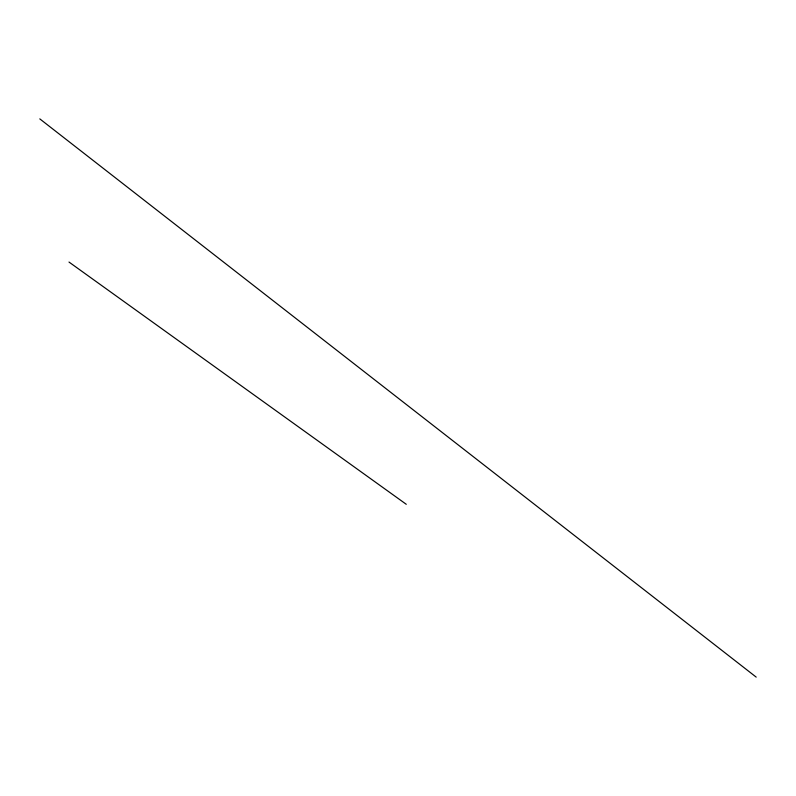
<?xml version="1.0" encoding="UTF-8"?>
<svg xmlns="http://www.w3.org/2000/svg" width="796" height="796" viewBox="0 0 796 796"><rect width="100%" height="100%" fill="white"/><g stroke="black" fill="none" stroke-linecap="round" stroke-linejoin="round"><path stroke-width="1.19" d="M68.993 262.053L406.278 504.296M39.8 118.883L756.2 677.117"/></g></svg>
